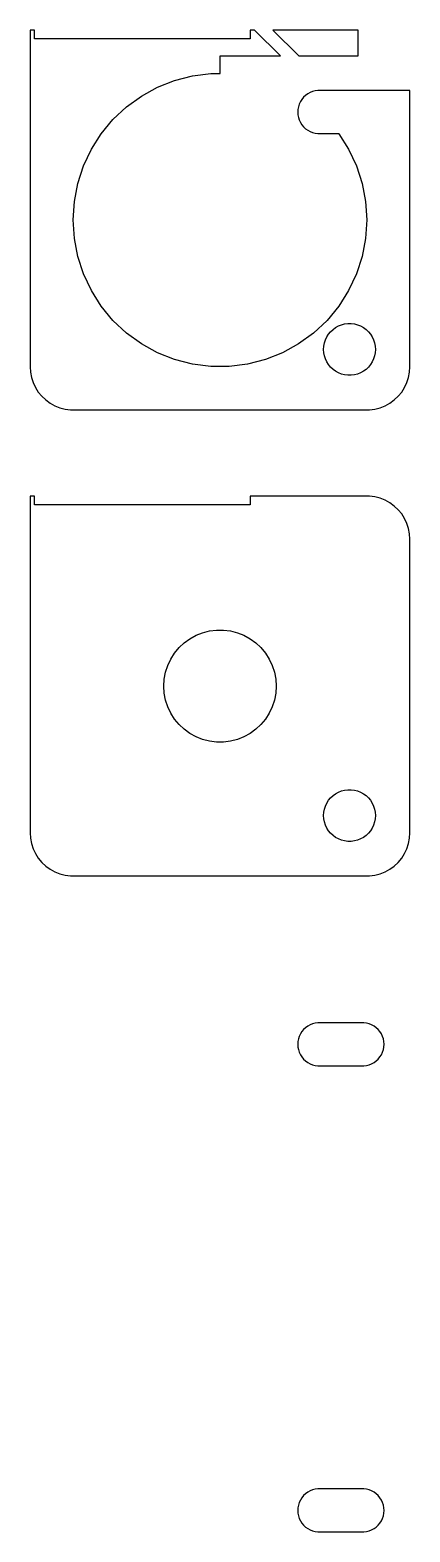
# Model space of a CAD drawing. Header units: metres. Extents: x -22 to 22, y 10 to 184.
import ezdxf

# ---------------------------------------------------------------- set-up
doc = ezdxf.new("R2010")
doc.units = ezdxf.units.M

msp = doc.modelspace()

# ---------------------------------------------------------------- linework, layer by layer
for p, q in [((-21.5, 184), (-22, 184)), ((-22, 184), (-22, 145)), ((-21.5, 183), (-21.5, 184)), ((3.5, 183), (-21.5, 183)), ((4.00986, 183.99), (3.5, 183.99)), ((3.5, 183.99), (3.5, 183)), ((6.99998, 181), (4.00986, 183.99)), ((16, 183.99), (6.13118, 183.99)), ((6.13118, 183.99), (9.12131, 181)), ((16, 181), (16, 183.99)), ((0, 178.966), (0, 181)), ((0, 181), (6.99998, 181)), ((9.12131, 181), (16, 181)), ((-7.23824, 177.382), (-5.25328, 178.168)), ((-5.25328, 178.168), (-3.18547, 178.699)), ((-3.18547, 178.699), (-1.06743, 178.966)), ((-1.06743, 178.966), (0, 178.966)), ((-10.8362, 175.099), (-9.10905, 176.354)), ((-9.10905, 176.354), (-7.23824, 177.382)), ((9.47745, 175.969), (9.30922, 175.704)), ((9.67757, 176.211), (9.47745, 175.969)), ((9.90643, 176.426), (9.67757, 176.211)), ((10.1604, 176.611), (9.90643, 176.426)), ((10.4355, 176.762), (10.1604, 176.611)), ((10.7274, 176.878), (10.4355, 176.762)), ((11.0315, 176.956), (10.7274, 176.878)), ((11.343, 176.995), (11.0315, 176.956)), ((11.5, 176.995), (11.343, 176.995)), ((22, 177), (11.5, 177)), ((11.5, 177), (11.5, 176.995)), ((22, 145), (22, 177)), ((-12.3925, 173.637), (-10.8362, 175.099)), ((9.0197, 174.813), (9, 174.5)), ((9, 174.5), (9.0197, 174.187)), ((9.07854, 175.122), (9.0197, 174.813)), ((9.0197, 174.187), (9.07854, 173.878)), ((9.17555, 175.42), (9.07854, 175.122)), ((9.30922, 175.704), (9.17555, 175.42)), ((-13.7533, 171.992), (-12.3925, 173.637)), ((9.07854, 173.878), (9.17555, 173.58)), ((9.17555, 173.58), (9.30922, 173.296)), ((9.30922, 173.296), (9.47745, 173.031)), ((9.47745, 173.031), (9.67757, 172.789)), ((9.67757, 172.789), (9.90643, 172.574)), ((9.90643, 172.574), (10.1604, 172.389)), ((10.1604, 172.389), (10.4355, 172.238)), ((-14.8972, 170.19), (-13.7533, 171.992)), ((10.4355, 172.238), (10.7274, 172.122)), ((10.7274, 172.122), (11.0315, 172.044)), ((11.0315, 172.044), (11.343, 172.005)), ((11.343, 172.005), (13.7429, 172.005)), ((13.7429, 172.005), (13.7533, 171.992)), ((13.7533, 171.992), (14.8972, 170.19)), ((-15.8062, 168.258), (-14.8972, 170.19)), ((14.8972, 170.19), (15.8062, 168.258)), ((-16.4659, 166.228), (-15.8062, 168.258)), ((15.8062, 168.258), (16.4659, 166.228)), ((-16.8659, 164.131), (-16.4659, 166.228)), ((16.4659, 166.228), (16.8659, 164.131)), ((-17, 162), (-16.8659, 164.131)), ((16.8659, 164.131), (17, 162)), ((-16.8659, 159.869), (-17, 162)), ((17, 162), (16.8659, 159.869)), ((-16.4659, 157.772), (-16.8659, 159.869)), ((16.8659, 159.869), (16.4659, 157.772)), ((-15.8062, 155.742), (-16.4659, 157.772)), ((16.4659, 157.772), (15.8062, 155.742)), ((-14.8972, 153.81), (-15.8062, 155.742)), ((15.8062, 155.742), (14.8972, 153.81)), ((-13.7533, 152.008), (-14.8972, 153.81)), ((14.8972, 153.81), (13.7533, 152.008)), ((-12.3925, 150.363), (-13.7533, 152.008)), ((13.7533, 152.008), (12.3925, 150.363)), ((-10.8362, 148.901), (-12.3925, 150.363)), ((12.3925, 150.363), (10.8362, 148.901)), ((13.3925, 149.533), (13.7227, 149.714)), ((13.7227, 149.714), (14.0729, 149.853)), ((14.0729, 149.853), (14.4379, 149.947)), ((14.4379, 149.947), (14.8116, 149.994)), ((14.8116, 149.994), (15.1884, 149.994)), ((15.1884, 149.994), (15.5621, 149.947)), ((15.5621, 149.947), (15.927, 149.853)), ((15.927, 149.853), (16.2773, 149.714)), ((16.2773, 149.714), (16.6075, 149.533)), ((-9.10905, 147.646), (-10.8362, 148.901)), ((10.8362, 148.901), (9.10905, 147.646)), ((12.0942, 147.746), (12.2107, 148.104)), ((12.2107, 148.104), (12.3711, 148.445)), ((12.3711, 148.445), (12.5729, 148.763)), ((12.5729, 148.763), (12.8131, 149.054)), ((12.8131, 149.054), (13.0877, 149.312)), ((13.0877, 149.312), (13.3925, 149.533)), ((16.6075, 149.533), (16.9123, 149.312)), ((16.9123, 149.312), (17.1869, 149.054)), ((17.1869, 149.054), (17.427, 148.763)), ((17.427, 148.763), (17.6289, 148.445)), ((17.6289, 148.445), (17.7893, 148.104)), ((17.7893, 148.104), (17.9057, 147.746)), ((-7.23824, 146.618), (-9.10905, 147.646)), ((-5.25328, 145.832), (-7.23824, 146.618)), ((7.23824, 146.618), (5.25328, 145.832)), ((9.10905, 147.646), (7.23824, 146.618)), ((12, 147), (12.0237, 147.376)), ((12.0237, 146.624), (12, 147)), ((12.0237, 147.376), (12.0942, 147.746)), ((12.0942, 146.254), (12.0237, 146.624)), ((12.2107, 145.896), (12.0942, 146.254)), ((17.9057, 146.254), (17.7893, 145.896)), ((17.9057, 147.746), (17.9763, 147.376)), ((17.9763, 146.624), (17.9057, 146.254)), ((17.9763, 147.376), (18, 147)), ((18, 147), (17.9763, 146.624)), ((-22, 145), (-21.9606, 144.373)), ((-3.18547, 145.301), (-5.25328, 145.832)), ((-1.06743, 145.034), (-3.18547, 145.301)), ((1.06743, 145.034), (-1.06743, 145.034)), ((3.18547, 145.301), (1.06743, 145.034)), ((5.25328, 145.832), (3.18547, 145.301)), ((12.3711, 145.555), (12.2107, 145.896)), ((12.5729, 145.237), (12.3711, 145.555)), ((12.8131, 144.946), (12.5729, 145.237)), ((13.0877, 144.688), (12.8131, 144.946)), ((13.3925, 144.467), (13.0877, 144.688)), ((13.7227, 144.286), (13.3925, 144.467)), ((16.6075, 144.467), (16.2773, 144.286)), ((16.9123, 144.688), (16.6075, 144.467)), ((17.1869, 144.946), (16.9123, 144.688)), ((17.427, 145.237), (17.1869, 144.946)), ((17.6289, 145.555), (17.427, 145.237)), ((17.7893, 145.896), (17.6289, 145.555)), ((21.9606, 144.373), (22, 145)), ((-21.9606, 144.373), (-21.8429, 143.757)), ((-21.8429, 143.757), (-21.6489, 143.159)), ((-21.6489, 143.159), (-21.3815, 142.591)), ((14.0729, 144.147), (13.7227, 144.286)), ((14.4379, 144.053), (14.0729, 144.147)), ((14.8116, 144.006), (14.4379, 144.053)), ((15.1884, 144.006), (14.8116, 144.006)), ((15.5621, 144.053), (15.1884, 144.006)), ((15.927, 144.147), (15.5621, 144.053)), ((16.2773, 144.286), (15.927, 144.147)), ((21.3815, 142.591), (21.6489, 143.159)), ((21.6489, 143.159), (21.8429, 143.757)), ((21.8429, 143.757), (21.9606, 144.373)), ((-21.3815, 142.591), (-21.0451, 142.061)), ((-21.0451, 142.061), (-20.6448, 141.577)), ((-20.6448, 141.577), (-20.1871, 141.147)), ((-20.1871, 141.147), (-19.6791, 140.778)), ((19.6791, 140.778), (20.1871, 141.147)), ((20.1871, 141.147), (20.6448, 141.577)), ((20.6448, 141.577), (21.0451, 142.061)), ((21.0451, 142.061), (21.3815, 142.591)), ((-19.6791, 140.778), (-19.1289, 140.476)), ((-19.1289, 140.476), (-18.5451, 140.245)), ((-18.5451, 140.245), (-17.9369, 140.089)), ((-17.9369, 140.089), (-17.3139, 140.01)), ((-17.3139, 140.01), (17.3139, 140.01)), ((17.3139, 140.01), (17.9369, 140.089)), ((17.9369, 140.089), (18.5451, 140.245)), ((18.5451, 140.245), (19.1289, 140.476)), ((19.1289, 140.476), (19.6791, 140.778)), ((-21.5, 130), (-22, 130)), ((-22, 130), (-22, 91)), ((-21.5, 129), (-21.5, 130)), ((3.5, 129), (-21.5, 129)), ((17.3139, 129.99), (3.5, 129.99)), ((3.5, 129.99), (3.5, 129)), ((17.9369, 129.911), (17.3139, 129.99)), ((18.5451, 129.755), (17.9369, 129.911)), ((19.1289, 129.524), (18.5451, 129.755)), ((19.6791, 129.222), (19.1289, 129.524)), ((20.1871, 128.853), (19.6791, 129.222)), ((20.6448, 128.423), (20.1871, 128.853)), ((21.0451, 127.939), (20.6448, 128.423)), ((21.3815, 127.409), (21.0451, 127.939)), ((21.6489, 126.841), (21.3815, 127.409)), ((21.8429, 126.243), (21.6489, 126.841)), ((21.9606, 125.627), (21.8429, 126.243)), ((22, 125), (21.9606, 125.627)), ((22, 91), (22, 125)), ((-4.14325, 113.008), (-3.48286, 113.488)), ((-3.48286, 113.488), (-2.76756, 113.881)), ((-2.76756, 113.881), (-2.00861, 114.182)), ((-2.00861, 114.182), (-1.21797, 114.385)), ((-1.21797, 114.385), (-0.40813, 114.487)), ((-0.40813, 114.487), (0.40813, 114.487)), ((0.40813, 114.487), (1.21797, 114.385)), ((1.21797, 114.385), (2.00861, 114.182)), ((2.00861, 114.182), (2.76756, 113.881)), ((2.76756, 113.881), (3.48286, 113.488)), ((3.48286, 113.488), (4.14325, 113.008)), ((-5.69598, 111.131), (-5.25861, 111.821)), ((-5.25861, 111.821), (-4.73828, 112.45)), ((-4.73828, 112.45), (-4.14325, 113.008)), ((4.14325, 113.008), (4.73828, 112.45)), ((4.73828, 112.45), (5.25861, 111.821)), ((5.25861, 111.821), (5.69598, 111.131)), ((-6.29578, 109.616), (-6.04353, 110.393)), ((-6.04353, 110.393), (-5.69598, 111.131)), ((5.69598, 111.131), (6.04353, 110.393)), ((6.04353, 110.393), (6.29578, 109.616)), ((-6.5, 108), (-6.44873, 108.815)), ((-6.44873, 107.185), (-6.5, 108)), ((-6.44873, 108.815), (-6.29578, 109.616)), ((6.29578, 109.616), (6.44873, 108.815)), ((6.44873, 108.815), (6.5, 108)), ((6.5, 108), (6.44873, 107.185)), ((-6.29578, 106.384), (-6.44873, 107.185)), ((-6.04353, 105.607), (-6.29578, 106.384)), ((6.29578, 106.384), (6.04353, 105.607)), ((6.44873, 107.185), (6.29578, 106.384)), ((-5.69598, 104.869), (-6.04353, 105.607)), ((-5.25861, 104.179), (-5.69598, 104.869)), ((5.69598, 104.869), (5.25861, 104.179)), ((6.04353, 105.607), (5.69598, 104.869)), ((-4.73828, 103.55), (-5.25861, 104.179)), ((-4.14325, 102.992), (-4.73828, 103.55)), ((-3.48286, 102.512), (-4.14325, 102.992)), ((4.14325, 102.992), (3.48286, 102.512)), ((4.73828, 103.55), (4.14325, 102.992)), ((5.25861, 104.179), (4.73828, 103.55)), ((-2.76756, 102.119), (-3.48286, 102.512)), ((-2.00861, 101.818), (-2.76756, 102.119)), ((-1.21797, 101.615), (-2.00861, 101.818)), ((-0.40813, 101.513), (-1.21797, 101.615)), ((0.40813, 101.513), (-0.40813, 101.513)), ((1.21797, 101.615), (0.40813, 101.513)), ((2.00861, 101.818), (1.21797, 101.615)), ((2.76756, 102.119), (2.00861, 101.818)), ((3.48286, 102.512), (2.76756, 102.119)), ((13.3925, 95.533), (13.7227, 95.7145)), ((13.7227, 95.7145), (14.0729, 95.8532)), ((14.0729, 95.8532), (14.4379, 95.9469)), ((14.4379, 95.9469), (14.8116, 95.9941)), ((14.8116, 95.9941), (15.1884, 95.9941)), ((15.1884, 95.9941), (15.5621, 95.9469)), ((15.5621, 95.9469), (15.927, 95.8532)), ((15.927, 95.8532), (16.2773, 95.7145)), ((16.2773, 95.7145), (16.6075, 95.533)), ((12.0942, 93.7461), (12.2107, 94.1044)), ((12.2107, 94.1044), (12.3711, 94.4453)), ((12.3711, 94.4453), (12.5729, 94.7634)), ((12.5729, 94.7634), (12.8131, 95.0536)), ((12.8131, 95.0536), (13.0877, 95.3116)), ((13.0877, 95.3116), (13.3925, 95.533)), ((16.6075, 95.533), (16.9123, 95.3116)), ((16.9123, 95.3116), (17.1869, 95.0536)), ((17.1869, 95.0536), (17.427, 94.7634)), ((17.427, 94.7634), (17.6289, 94.4453)), ((17.6289, 94.4453), (17.7893, 94.1044)), ((17.7893, 94.1044), (17.9057, 93.7461)), ((12, 93), (12.0237, 93.376)), ((12.0237, 92.624), (12, 93)), ((12.0237, 93.376), (12.0942, 93.7461)), ((12.0942, 92.2539), (12.0237, 92.624)), ((12.2107, 91.8956), (12.0942, 92.2539)), ((17.9057, 92.2539), (17.7893, 91.8956)), ((17.9057, 93.7461), (17.9763, 93.376)), ((17.9763, 92.624), (17.9057, 92.2539)), ((17.9763, 93.376), (18, 93)), ((18, 93), (17.9763, 92.624)), ((-22, 91), (-21.9606, 90.3733)), ((12.3711, 91.5547), (12.2107, 91.8956)), ((12.5729, 91.2366), (12.3711, 91.5547)), ((12.8131, 90.9464), (12.5729, 91.2366)), ((13.0877, 90.6885), (12.8131, 90.9464)), ((13.3925, 90.467), (13.0877, 90.6885)), ((16.9123, 90.6885), (16.6075, 90.467)), ((17.1869, 90.9464), (16.9123, 90.6885)), ((17.427, 91.2366), (17.1869, 90.9464)), ((17.6289, 91.5547), (17.427, 91.2366)), ((17.7893, 91.8956), (17.6289, 91.5547)), ((21.9606, 90.3733), (22, 91)), ((-21.9606, 90.3733), (-21.8429, 89.7566)), ((-21.8429, 89.7566), (-21.6489, 89.1594)), ((-21.6489, 89.1594), (-21.3815, 88.5912)), ((13.7227, 90.2855), (13.3925, 90.467)), ((14.0729, 90.1468), (13.7227, 90.2855)), ((14.4379, 90.0531), (14.0729, 90.1468)), ((14.8116, 90.0059), (14.4379, 90.0531)), ((15.1884, 90.0059), (14.8116, 90.0059)), ((15.5621, 90.0531), (15.1884, 90.0059)), ((15.927, 90.1468), (15.5621, 90.0531)), ((16.2773, 90.2855), (15.927, 90.1468)), ((16.6075, 90.467), (16.2773, 90.2855)), ((21.3815, 88.5912), (21.6489, 89.1594)), ((21.6489, 89.1594), (21.8429, 89.7566)), ((21.8429, 89.7566), (21.9606, 90.3733)), ((-21.3815, 88.5912), (-21.0451, 88.0611)), ((-21.0451, 88.0611), (-20.6448, 87.5773)), ((-20.6448, 87.5773), (-20.1871, 87.1474)), ((-20.1871, 87.1474), (-19.6791, 86.7784)), ((19.6791, 86.7784), (20.1871, 87.1474)), ((20.1871, 87.1474), (20.6448, 87.5773)), ((20.6448, 87.5773), (21.0451, 88.0611)), ((21.0451, 88.0611), (21.3815, 88.5912)), ((-19.6791, 86.7784), (-19.1289, 86.4759)), ((-19.1289, 86.4759), (-18.5451, 86.2447)), ((-18.5451, 86.2447), (-17.9369, 86.0886)), ((-17.9369, 86.0886), (-17.3139, 86.0099)), ((-17.3139, 86.0099), (17.3139, 86.0099)), ((17.3139, 86.0099), (17.9369, 86.0886)), ((17.9369, 86.0886), (18.5451, 86.2447)), ((18.5451, 86.2447), (19.1289, 86.4759)), ((19.1289, 86.4759), (19.6791, 86.7784)), ((9.47745, 67.9695), (9.30922, 67.7044)), ((9.67757, 68.2114), (9.47745, 67.9695)), ((9.90643, 68.4263), (9.67757, 68.2114)), ((10.1604, 68.6108), (9.90643, 68.4263)), ((10.4355, 68.7621), (10.1604, 68.6108)), ((10.7274, 68.8776), (10.4355, 68.7621)), ((11.0315, 68.9557), (10.7274, 68.8776)), ((11.343, 68.9951), (11.0315, 68.9557)), ((16.657, 68.9951), (11.343, 68.9951)), ((16.9684, 68.9557), (16.657, 68.9951)), ((17.2725, 68.8776), (16.9684, 68.9557)), ((17.5644, 68.7621), (17.2725, 68.8776)), ((17.8396, 68.6108), (17.5644, 68.7621)), ((18.0936, 68.4263), (17.8396, 68.6108)), ((18.3224, 68.2114), (18.0936, 68.4263)), ((18.5225, 67.9695), (18.3224, 68.2114)), ((18.6908, 67.7044), (18.5225, 67.9695)), ((9.0197, 66.8133), (9, 66.5)), ((9, 66.5), (9.0197, 66.1867)), ((9.07854, 67.1217), (9.0197, 66.8133)), ((9.0197, 66.1867), (9.07854, 65.8783)), ((9.17555, 67.4203), (9.07854, 67.1217)), ((9.30922, 67.7044), (9.17555, 67.4203)), ((18.8244, 67.4203), (18.6908, 67.7044)), ((18.9214, 67.1217), (18.8244, 67.4203)), ((18.9803, 66.8133), (18.9214, 67.1217)), ((18.9214, 65.8783), (18.9803, 66.1867)), ((19, 66.5), (18.9803, 66.8133)), ((18.9803, 66.1867), (19, 66.5)), ((9.07854, 65.8783), (9.17555, 65.5797)), ((9.17555, 65.5797), (9.30922, 65.2956)), ((9.30922, 65.2956), (9.47745, 65.0305)), ((9.47745, 65.0305), (9.67757, 64.7886)), ((9.67757, 64.7886), (9.90643, 64.5737)), ((9.90643, 64.5737), (10.1604, 64.3892)), ((10.1604, 64.3892), (10.4355, 64.2379)), ((17.5644, 64.2379), (17.8396, 64.3892)), ((17.8396, 64.3892), (18.0936, 64.5737)), ((18.0936, 64.5737), (18.3224, 64.7886)), ((18.3224, 64.7886), (18.5225, 65.0305)), ((18.5225, 65.0305), (18.6908, 65.2956)), ((18.6908, 65.2956), (18.8244, 65.5797)), ((18.8244, 65.5797), (18.9214, 65.8783)), ((10.4355, 64.2379), (10.7274, 64.1223)), ((10.7274, 64.1223), (11.0315, 64.0443)), ((11.0315, 64.0443), (11.343, 64.0049)), ((11.343, 64.0049), (16.657, 64.0049)), ((16.657, 64.0049), (16.9684, 64.0443)), ((16.9684, 64.0443), (17.2725, 64.1223)), ((17.2725, 64.1223), (17.5644, 64.2379)), ((9.47745, 13.9695), (9.30922, 13.7044)), ((9.67757, 14.2114), (9.47745, 13.9695)), ((9.90643, 14.4263), (9.67757, 14.2114)), ((10.1604, 14.6108), (9.90643, 14.4263)), ((10.4355, 14.7621), (10.1604, 14.6108)), ((10.7274, 14.8776), (10.4355, 14.7621)), ((11.0315, 14.9557), (10.7274, 14.8776)), ((11.343, 14.9951), (11.0315, 14.9557)), ((16.657, 14.9951), (11.343, 14.9951)), ((16.9684, 14.9557), (16.657, 14.9951)), ((17.2725, 14.8776), (16.9684, 14.9557)), ((17.5644, 14.7621), (17.2725, 14.8776)), ((17.8396, 14.6108), (17.5644, 14.7621)), ((18.0936, 14.4263), (17.8396, 14.6108)), ((18.3224, 14.2114), (18.0936, 14.4263)), ((18.5225, 13.9695), (18.3224, 14.2114)), ((18.6908, 13.7044), (18.5225, 13.9695)), ((9.0197, 12.8133), (9, 12.5)), ((9, 12.5), (9.0197, 12.1867)), ((9.07854, 13.1217), (9.0197, 12.8133)), ((9.0197, 12.1867), (9.07854, 11.8783)), ((9.17555, 13.4203), (9.07854, 13.1217)), ((9.30922, 13.7044), (9.17555, 13.4203)), ((18.8244, 13.4203), (18.6908, 13.7044)), ((18.9214, 13.1217), (18.8244, 13.4203)), ((18.9803, 12.8133), (18.9214, 13.1217)), ((18.9214, 11.8783), (18.9803, 12.1867)), ((19, 12.5), (18.9803, 12.8133)), ((18.9803, 12.1867), (19, 12.5)), ((9.07854, 11.8783), (9.17555, 11.5797)), ((9.17555, 11.5797), (9.30922, 11.2956)), ((9.30922, 11.2956), (9.47745, 11.0305)), ((9.47745, 11.0305), (9.67757, 10.7886)), ((9.67757, 10.7886), (9.90643, 10.5737)), ((9.90643, 10.5737), (10.1604, 10.3892)), ((17.8396, 10.3892), (18.0936, 10.5737)), ((18.0936, 10.5737), (18.3224, 10.7886)), ((18.3224, 10.7886), (18.5225, 11.0305)), ((18.5225, 11.0305), (18.6908, 11.2956)), ((18.6908, 11.2956), (18.8244, 11.5797)), ((18.8244, 11.5797), (18.9214, 11.8783)), ((10.1604, 10.3892), (10.4355, 10.2379)), ((10.4355, 10.2379), (10.7274, 10.1223)), ((10.7274, 10.1223), (11.0315, 10.0443)), ((11.0315, 10.0443), (11.343, 10.0049)), ((11.343, 10.0049), (16.657, 10.0049)), ((16.657, 10.0049), (16.9684, 10.0443)), ((16.9684, 10.0443), (17.2725, 10.1223)), ((17.2725, 10.1223), (17.5644, 10.2379)), ((17.5644, 10.2379), (17.8396, 10.3892))]:
    msp.add_line(p, q)

doc.saveas('drawing.dxf')
